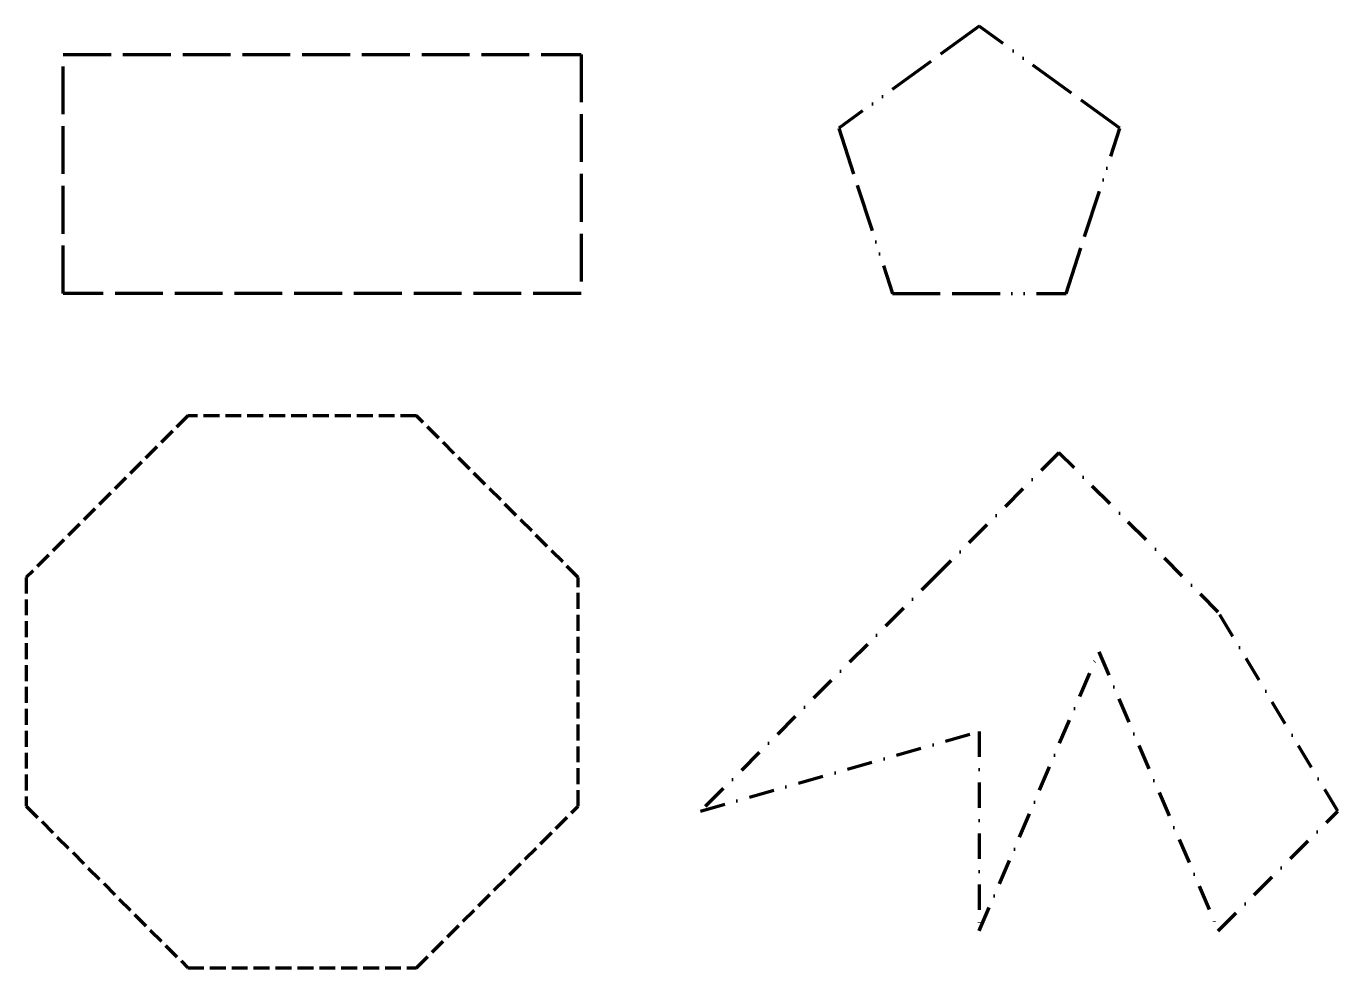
# Model space of a CAD drawing. Header units: millimetres. Extents: x 41 to 370, y 11 to 247.
import ezdxf

# ---------------------------------------------------------------- set-up
doc = ezdxf.new("R2010")
doc.units = ezdxf.units.MM
for name, pattern in [('ACAD_ISO02W100', [15, 12, -3]), ('ACAD_ISO13W100', [36, 12, -3, 12, -3, 0, -3, 0, -3]), ('JIS_02_4.0', [5.5, 4, -1.5]), ('штрихпунктирная2', [12.7, 6.35, -3.175, 0, -3.175])]:
    doc.linetypes.add(name, pattern=pattern)

msp = doc.modelspace()

# ---------------------------------------------------------------- linework, layer by layer
at = {"color": 5, "linetype": 'ACAD_ISO13W100', "lineweight": 211}
msp.add_lwpolyline([(301.8, 180), (315.27, 221.46), (280, 247.08), (244.73, 221.46), (258.2, 180)], close=True, dxfattribs=at)
at = {"color": 1, "linetype": 'ACAD_ISO02W100', "lineweight": 100}
msp.add_lwpolyline([(50, 240), (180, 240), (180, 180), (50, 180)], close=True, dxfattribs=at)
at = {"color": 4, "linetype": 'JIS_02_4.0', "lineweight": 100}
msp.add_lwpolyline([(81.3, 149.29), (40.71, 108.7), (40.71, 51.3), (81.3, 10.71), (138.7, 10.71), (179.29, 51.3), (179.29, 108.7), (138.7, 149.29)], close=True, dxfattribs=at)
at = {"color": 3, "linetype": 'штрихпунктирная2', "lineweight": 211}
msp.add_lwpolyline([(370, 50), (340, 100), (300, 140), (270, 110), (210, 50), (280, 70), (280, 20), (310, 90), (340, 20), (370, 50)], dxfattribs=at)

doc.saveas('drawing.dxf')
